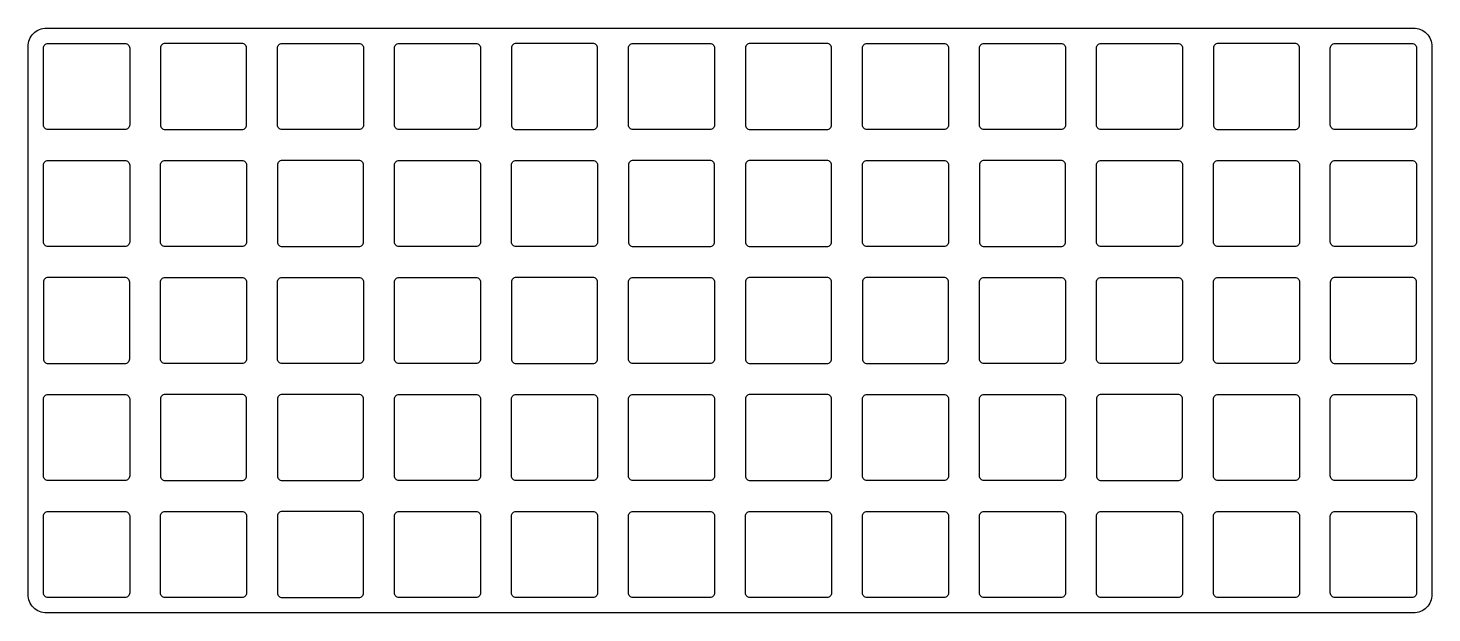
# Model space of a CAD drawing. Header units: millimetres. Extents: x 0 to 228, y -95 to 0.
import ezdxf

# ---------------------------------------------------------------- set-up
doc = ezdxf.new("R2010")
doc.units = ezdxf.units.MM
doc.layers.get('0').update_dxf_attribs({"linetype": 'CONTINUOUS'})

msp = doc.modelspace()

# ---------------------------------------------------------------- linework, layer by layer
for points in [[(225, -95), (3, -95, -0.414214), (0, -92), (0, -3, -0.414214), (3, 0), (225, 0, -0.414214), (228, -3), (228, -92, -0.414214)], [(15.75, -16.5), (3.25, -16.5, -0.414214), (2.5, -15.75), (2.5, -3.25, -0.414214), (3.25, -2.5), (15.75, -2.5, -0.414214), (16.5, -3.25), (16.5, -15.75, -0.414214)], [(34.75, -2.5), (22.25, -2.5, 0.414214), (21.5, -3.25), (21.5, -15.75, 0.414214), (22.25, -16.5), (34.75, -16.5, 0.414214), (35.5, -15.75), (35.5, -3.25, 0.414214)], [(40.5, -15.75), (40.5, -3.25, -0.414214), (41.25, -2.5), (53.75, -2.5, -0.414214), (54.5, -3.25), (54.5, -15.75, -0.414214), (53.75, -16.5), (41.25, -16.5, -0.414214)], [(72.75, -2.5, -0.414214), (73.5, -3.25), (73.5, -15.75, -0.414214), (72.75, -16.5), (60.25, -16.5, -0.414214), (59.5, -15.75), (59.5, -3.25, -0.414214), (60.25, -2.5)], [(91.75, -2.5), (79.25, -2.5, 0.414214), (78.5, -3.25), (78.5, -15.75, 0.414214), (79.25, -16.5), (91.75, -16.5, 0.414214), (92.5, -15.75), (92.5, -3.25, 0.414214)], [(97.5, -3.25, -0.414214), (98.25, -2.5), (110.75, -2.5, -0.414214), (111.5, -3.25), (111.5, -15.75, -0.414214), (110.75, -16.5), (98.25, -16.5, -0.414214), (97.5, -15.75)], [(129.75, -2.5), (117.25, -2.5, 0.414214), (116.5, -3.25), (116.5, -15.75, 0.414214), (117.25, -16.5), (129.75, -16.5, 0.414214), (130.5, -15.75), (130.5, -3.25, 0.414214)], [(136.25, -16.5, -0.414214), (135.5, -15.75), (135.5, -3.25, -0.414214), (136.25, -2.5), (148.75, -2.5, -0.414214), (149.5, -3.25), (149.5, -15.75, -0.414214), (148.75, -16.5)], [(167.75, -2.5, -0.414214), (168.5, -3.25), (168.5, -15.75, -0.414214), (167.75, -16.5), (155.25, -16.5, -0.414214), (154.5, -15.75), (154.5, -3.25, -0.414214), (155.25, -2.5)], [(173.5, -3.25, -0.414214), (174.25, -2.5), (186.75, -2.5, -0.414214), (187.5, -3.25), (187.5, -15.75, -0.414214), (186.75, -16.5), (174.25, -16.5, -0.414214), (173.5, -15.75)], [(206.5, -15.75), (206.5, -3.25, 0.414214), (205.75, -2.5), (193.25, -2.5, 0.414214), (192.5, -3.25), (192.5, -15.75, 0.414214), (193.25, -16.5), (205.75, -16.5, 0.414214)], [(224.75, -2.5, -0.414214), (225.5, -3.25), (225.5, -15.75, -0.414214), (224.75, -16.5), (212.25, -16.5, -0.414214), (211.5, -15.75), (211.5, -3.25, -0.414214), (212.25, -2.5)], [(2.5, -22.25, -0.414214), (3.25, -21.5), (15.75, -21.5, -0.414214), (16.5, -22.25), (16.5, -34.75, -0.414214), (15.75, -35.5), (3.25, -35.5, -0.414214), (2.5, -34.75)], [(34.75, -35.5), (22.25, -35.5, -0.414214), (21.5, -34.75), (21.5, -22.25, -0.414214), (22.25, -21.5), (34.75, -21.5, -0.414214), (35.5, -22.25), (35.5, -34.75, -0.414214)], [(53.75, -21.5), (41.25, -21.5, 0.414214), (40.5, -22.25), (40.5, -34.75, 0.414214), (41.25, -35.5), (53.75, -35.5, 0.414214), (54.5, -34.75), (54.5, -22.25, 0.414214)], [(59.5, -34.75), (59.5, -22.25, -0.414214), (60.25, -21.5), (72.75, -21.5, -0.414214), (73.5, -22.25), (73.5, -34.75, -0.414214), (72.75, -35.5), (60.25, -35.5, -0.414214)], [(78.5, -22.25, -0.414214), (79.25, -21.5), (91.75, -21.5, -0.414214), (92.5, -22.25), (92.5, -34.75, -0.414214), (91.75, -35.5), (79.25, -35.5, -0.414214), (78.5, -34.75)], [(111.5, -34.75), (111.5, -22.25, 0.414214), (110.75, -21.5), (98.25, -21.5, 0.414214), (97.5, -22.25), (97.5, -34.75, 0.414214), (98.25, -35.5), (110.75, -35.5, 0.414214)], [(129.75, -21.5), (117.25, -21.5, 0.414214), (116.5, -22.25), (116.5, -34.75, 0.414214), (117.25, -35.5), (129.75, -35.5, 0.414214), (130.5, -34.75), (130.5, -22.25, 0.414214)], [(136.25, -35.5, -0.414214), (135.5, -34.75), (135.5, -22.25, -0.414214), (136.25, -21.5), (148.75, -21.5, -0.414214), (149.5, -22.25), (149.5, -34.75, -0.414214), (148.75, -35.5)], [(167.75, -21.5), (155.25, -21.5, 0.414214), (154.5, -22.25), (154.5, -34.75, 0.414214), (155.25, -35.5), (167.75, -35.5, 0.414214), (168.5, -34.75), (168.5, -22.25, 0.414214)], [(173.5, -34.75), (173.5, -22.25, -0.414214), (174.25, -21.5), (186.75, -21.5, -0.414214), (187.5, -22.25), (187.5, -34.75, -0.414214), (186.75, -35.5), (174.25, -35.5, -0.414214)], [(205.75, -35.5), (193.25, -35.5, -0.414214), (192.5, -34.75), (192.5, -22.25, -0.414214), (193.25, -21.5), (205.75, -21.5, -0.414214), (206.5, -22.25), (206.5, -34.75, -0.414214)], [(212.25, -35.5, -0.414214), (211.5, -34.75), (211.5, -22.25, -0.414214), (212.25, -21.5), (224.75, -21.5, -0.414214), (225.5, -22.25), (225.5, -34.75, -0.414214), (224.75, -35.5)], [(16.5, -53.75), (16.5, -41.25, 0.414214), (15.75, -40.5), (3.25, -40.5, 0.414214), (2.5, -41.25), (2.5, -53.75, 0.414214), (3.25, -54.5), (15.75, -54.5, 0.414214)], [(34.75, -54.5), (22.25, -54.5, -0.414214), (21.5, -53.75), (21.5, -41.25, -0.414214), (22.25, -40.5), (34.75, -40.5, -0.414214), (35.5, -41.25), (35.5, -53.75, -0.414214)], [(41.25, -54.5, -0.414214), (40.5, -53.75), (40.5, -41.25, -0.414214), (41.25, -40.5), (53.75, -40.5, -0.414214), (54.5, -41.25), (54.5, -53.75, -0.414214), (53.75, -54.5)], [(59.5, -41.25, -0.414214), (60.25, -40.5), (72.75, -40.5, -0.414214), (73.5, -41.25), (73.5, -53.75, -0.414214), (72.75, -54.5), (60.25, -54.5, -0.414214), (59.5, -53.75)], [(91.75, -40.5), (79.25, -40.5, 0.414214), (78.5, -41.25), (78.5, -53.75, 0.414214), (79.25, -54.5), (91.75, -54.5, 0.414214), (92.5, -53.75), (92.5, -41.25, 0.414214)], [(97.5, -41.25, -0.414214), (98.25, -40.5), (110.75, -40.5, -0.414214), (111.5, -41.25), (111.5, -53.75, -0.414214), (110.75, -54.5), (98.25, -54.5, -0.414214), (97.5, -53.75)], [(130.5, -53.75), (130.5, -41.25, 0.414214), (129.75, -40.5), (117.25, -40.5, 0.414214), (116.5, -41.25), (116.5, -53.75, 0.414214), (117.25, -54.5), (129.75, -54.5, 0.414214)], [(148.75, -40.5), (136.25, -40.5, 0.414214), (135.5, -41.25), (135.5, -53.75, 0.414214), (136.25, -54.5), (148.75, -54.5, 0.414214), (149.5, -53.75), (149.5, -41.25, 0.414214)], [(154.5, -53.75), (154.5, -41.25, -0.414214), (155.25, -40.5), (167.75, -40.5, -0.414214), (168.5, -41.25), (168.5, -53.75, -0.414214), (167.75, -54.5), (155.25, -54.5, -0.414214)], [(173.5, -41.25, -0.414214), (174.25, -40.5), (186.75, -40.5, -0.414214), (187.5, -41.25), (187.5, -53.75, -0.414214), (186.75, -54.5), (174.25, -54.5, -0.414214), (173.5, -53.75)], [(192.5, -53.75), (192.5, -41.25, -0.414214), (193.25, -40.5), (205.75, -40.5, -0.414214), (206.5, -41.25), (206.5, -53.75, -0.414214), (205.75, -54.5), (193.25, -54.5, -0.414214)], [(224.75, -40.5), (212.25, -40.5, 0.414214), (211.5, -41.25), (211.5, -53.75, 0.414214), (212.25, -54.5), (224.75, -54.5, 0.414214), (225.5, -53.75), (225.5, -41.25, 0.414214)], [(2.5, -60.25, -0.414214), (3.25, -59.5), (15.75, -59.5, -0.414214), (16.5, -60.25), (16.5, -72.75, -0.414214), (15.75, -73.5), (3.25, -73.5, -0.414214), (2.5, -72.75)], [(35.5, -72.75), (35.5, -60.25, 0.414214), (34.75, -59.5), (22.25, -59.5, 0.414214), (21.5, -60.25), (21.5, -72.75, 0.414214), (22.25, -73.5), (34.75, -73.5, 0.414214)], [(54.5, -72.75), (54.5, -60.25, 0.414214), (53.75, -59.5), (41.25, -59.5, 0.414214), (40.5, -60.25), (40.5, -72.75, 0.414214), (41.25, -73.5), (53.75, -73.5, 0.414214)], [(72.75, -73.5), (60.25, -73.5, -0.414214), (59.5, -72.75), (59.5, -60.25, -0.414214), (60.25, -59.5), (72.75, -59.5, -0.414214), (73.5, -60.25), (73.5, -72.75, -0.414214)], [(79.25, -73.5, -0.414214), (78.5, -72.75), (78.5, -60.25, -0.414214), (79.25, -59.5), (91.75, -59.5, -0.414214), (92.5, -60.25), (92.5, -72.75, -0.414214), (91.75, -73.5)], [(111.5, -72.75, -0.414214), (110.75, -73.5), (98.25, -73.5, -0.414214), (97.5, -72.75), (97.5, -60.25, -0.414214), (98.25, -59.5), (110.75, -59.5, -0.414214), (111.5, -60.25)], [(129.75, -59.5), (117.25, -59.5, 0.414214), (116.5, -60.25), (116.5, -72.75, 0.414214), (117.25, -73.5), (129.75, -73.5, 0.414214), (130.5, -72.75), (130.5, -60.25, 0.414214)], [(148.75, -73.5), (136.25, -73.5, -0.414214), (135.5, -72.75), (135.5, -60.25, -0.414214), (136.25, -59.5), (148.75, -59.5, -0.414214), (149.5, -60.25), (149.5, -72.75, -0.414214)], [(167.75, -73.5), (155.25, -73.5, -0.414214), (154.5, -72.75), (154.5, -60.25, -0.414214), (155.25, -59.5), (167.75, -59.5, -0.414214), (168.5, -60.25), (168.5, -72.75, -0.414214)], [(186.75, -59.5), (174.25, -59.5, 0.414214), (173.5, -60.25), (173.5, -72.75, 0.414214), (174.25, -73.5), (186.75, -73.5, 0.414214), (187.5, -72.75), (187.5, -60.25, 0.414214)], [(192.5, -72.75), (192.5, -60.25, -0.414214), (193.25, -59.5), (205.75, -59.5, -0.414214), (206.5, -60.25), (206.5, -72.75, -0.414214), (205.75, -73.5), (193.25, -73.5, -0.414214)], [(211.5, -72.75), (211.5, -60.25, -0.414214), (212.25, -59.5), (224.75, -59.5, -0.414214), (225.5, -60.25), (225.5, -72.75, -0.414214), (224.75, -73.5), (212.25, -73.5, -0.414214)], [(2.5, -91.75), (2.5, -79.25, -0.414214), (3.25, -78.5), (15.75, -78.5, -0.414214), (16.5, -79.25), (16.5, -91.75, -0.414214), (15.75, -92.5), (3.25, -92.5, -0.414214)], [(22.25, -92.5, -0.414214), (21.5, -91.75), (21.5, -79.25, -0.414214), (22.25, -78.5), (34.75, -78.5, -0.414214), (35.5, -79.25), (35.5, -91.75, -0.414214), (34.75, -92.5)], [(53.75, -78.5), (41.25, -78.5, 0.414214), (40.5, -79.25), (40.5, -91.75, 0.414214), (41.25, -92.5), (53.75, -92.5, 0.414214), (54.5, -91.75), (54.5, -79.25, 0.414214)], [(72.75, -78.5, -0.414214), (73.5, -79.25), (73.5, -91.75, -0.414214), (72.75, -92.5), (60.25, -92.5, -0.414214), (59.5, -91.75), (59.5, -79.25, -0.414214), (60.25, -78.5)], [(92.5, -91.75, -0.414214), (91.75, -92.5), (79.25, -92.5, -0.414214), (78.5, -91.75), (78.5, -79.25, -0.414214), (79.25, -78.5), (91.75, -78.5, -0.414214), (92.5, -79.25)], [(97.5, -79.25, -0.414214), (98.25, -78.5), (110.75, -78.5, -0.414214), (111.5, -79.25), (111.5, -91.75, -0.414214), (110.75, -92.5), (98.25, -92.5, -0.414214), (97.5, -91.75)], [(129.75, -78.5, -0.414214), (130.5, -79.25), (130.5, -91.75, -0.414214), (129.75, -92.5), (117.25, -92.5, -0.414214), (116.5, -91.75), (116.5, -79.25, -0.414214), (117.25, -78.5)], [(149.5, -91.75, -0.414214), (148.75, -92.5), (136.25, -92.5, -0.414214), (135.5, -91.75), (135.5, -79.25, -0.414214), (136.25, -78.5), (148.75, -78.5, -0.414214), (149.5, -79.25)], [(155.25, -92.5, -0.414214), (154.5, -91.75), (154.5, -79.25, -0.414214), (155.25, -78.5), (167.75, -78.5, -0.414214), (168.5, -79.25), (168.5, -91.75, -0.414214), (167.75, -92.5)], [(186.75, -92.5), (174.25, -92.5, -0.414214), (173.5, -91.75), (173.5, -79.25, -0.414214), (174.25, -78.5), (186.75, -78.5, -0.414214), (187.5, -79.25), (187.5, -91.75, -0.414214)], [(205.75, -92.5), (193.25, -92.5, -0.414214), (192.5, -91.75), (192.5, -79.25, -0.414214), (193.25, -78.5), (205.75, -78.5, -0.414214), (206.5, -79.25), (206.5, -91.75, -0.414214)], [(224.75, -92.5), (212.25, -92.5, -0.414214), (211.5, -91.75), (211.5, -79.25, -0.414214), (212.25, -78.5), (224.75, -78.5, -0.414214), (225.5, -79.25), (225.5, -91.75, -0.414214)]]:
    msp.add_lwpolyline(points, format="xyb", close=True)

doc.saveas('drawing.dxf')
